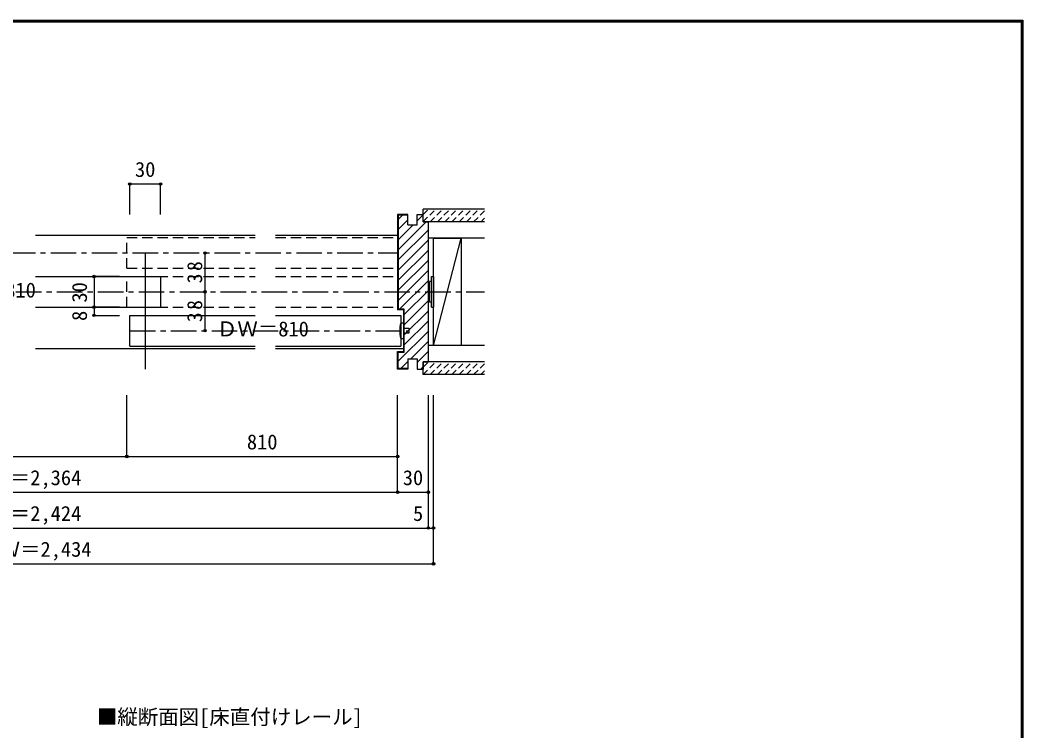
# Model space of a CAD drawing. Units: millimetres at full size, sheet at 1:5. Extents: x -973 to 977, y -718 to 696.
# Drawn here: x -3 to 977, y 0 to 696 of the extents above; entities that cross this region are included whole.
import ezdxf
from ezdxf.enums import TextEntityAlignment as Align

# ---------------------------------------------------------------- set-up
doc = ezdxf.new("R2010")
doc.units = ezdxf.units.MM
doc.header["$LTSCALE"] = 5
doc.header["$PDMODE"] = 32
doc.header["$PDSIZE"] = 2.5
for name, pattern in [('CHAIN1', [8, 5, -1, 1, -1]), ('DASHED1', [1.8, 1.2, -0.6]), ('DASHED2', [3, 2, -1])]:
    doc.linetypes.add(name, pattern=pattern)
for name, color, linetype in [('0-1_通り芯', 4, 'CHAIN1'), ('0-2_柱', 7, 'Continuous'), ('0-3_仕上げ', 2, 'Continuous'), ('0-4_枠', 3, 'Continuous'), ('0-6_扉', 6, 'Continuous'), ('0-7_金物', 7, 'Continuous'), ('0-A_文字', 7, 'Continuous'), ('0-B_寸法', 7, 'Continuous'), ('0-C_ハッチ', 4, 'Continuous'), ('F-1_枠', 6, 'Continuous')]:
    doc.layers.add(name, color=color, linetype=linetype)
doc.styles.add('ＭＳ ゴシック', font='')
doc.styles.get('ＭＳ ゴシック').set_extended_font_data('MS Gothic')

msp = doc.modelspace()

# ---------------------------------------------------------------- linework, layer by layer
at = {"layer": '0-1_通り芯'}
msp.add_line((-447.378, 430), (450.591, 430), dxfattribs=at)
at = {"layer": '0-2_柱'}
for p, q in [((400.622, 482.5), (427.622, 482.5)), ((400.622, 377.5), (427.622, 482.5)), ((427.622, 482.5), (427.622, 377.5))]:
    msp.add_line(p, q, dxfattribs=at)
msp.add_lwpolyline([(427.622, 377.5), (400.622, 377.5), (400.622, 482.5)], dxfattribs=at)
at = {"layer": '0-3_仕上げ'}
for p, q in [((450.622, 511), (390.622, 511)), ((390.622, 498.5), (390.622, 511)), ((450.622, 498.5), (390.622, 498.5)), ((395.622, 482.5), (395.622, 498.5)), ((450.622, 482.5), (395.622, 482.5)), ((395.622, 361.5), (395.622, 377.5)), ((450.622, 377.5), (395.622, 377.5)), ((450.622, 361.5), (390.622, 361.5)), ((390.622, 349), (390.622, 361.5)), ((450.622, 349), (390.622, 349))]:
    msp.add_line(p, q, dxfattribs=at)
at = {"layer": '0-4_枠'}
for p, q in [((365.622, 505.5), (365.622, 412.5)), ((375.622, 505.5), (365.622, 505.5)), ((366.122, 505), (366.122, 413)), ((375.622, 505), (366.122, 505)), ((375.622, 495.5), (375.622, 505.5)), ((384.622, 505.5), (390.622, 505.5)), ((384.622, 495.5), (384.622, 505.5)), ((390.622, 498.5), (390.622, 505.5)), ((375.622, 495.5), (384.622, 495.5)), ((390.622, 498.5), (395.622, 498.5)), ((395.622, 361.5), (395.622, 498.5)), ((371.622, 412.5), (365.622, 412.5)), ((372.122, 413), (366.122, 413)), ((371.622, 371.5), (371.622, 412.5)), ((372.122, 371), (372.122, 413)), ((365.622, 371.5), (371.622, 371.5)), ((365.622, 354.5), (365.622, 371.5)), ((366.122, 371), (372.122, 371)), ((366.122, 355), (366.122, 371)), ((375.622, 364.5), (375.622, 354.5)), ((375.622, 364.5), (384.622, 364.5)), ((384.622, 364.5), (384.622, 354.5)), ((375.622, 354.5), (365.622, 354.5)), ((375.622, 355), (366.122, 355)), ((384.622, 354.5), (390.622, 354.5)), ((390.622, 361.5), (395.622, 361.5)), ((390.622, 361.5), (390.622, 354.5))]:
    msp.add_line(p, q, dxfattribs=at)
at = {"layer": '0-4_枠', "color": 4}
for p, q in [((11.622, 485.5), (226.289, 485.5)), ((246.289, 485.5), (365.622, 485.5)), ((11.622, 374.5), (226.289, 374.5)), ((246.289, 374.5), (371.622, 374.5))]:
    msp.add_line(p, q, dxfattribs=at)
at = {"layer": '0-6_扉', "color": 2, "linetype": 'DASHED2'}
for p, q in [((100.955, 453), (100.955, 483)), ((100.955, 483), (226.289, 483)), ((246.289, 483), (365.622, 483)), ((365.622, 483), (365.622, 453)), ((100.955, 453), (226.289, 453)), ((246.289, 453), (365.622, 453)), ((100.955, 415), (100.955, 445)), ((100.955, 445), (226.289, 445)), ((246.289, 445), (365.622, 445)), ((365.622, 445), (365.622, 415)), ((100.955, 415), (226.289, 415)), ((246.289, 415), (365.622, 415))]:
    msp.add_line(p, q, dxfattribs=at)
at = {"layer": '0-6_扉', "color": 3}
msp.add_line((118.955, 467.5), (118.955, 354.5), dxfattribs=at)
at = {"layer": '0-6_扉'}
for p, q in [((11.622, 445), (133.955, 445)), ((133.955, 445), (133.955, 415)), ((11.622, 415), (133.955, 415)), ((103.955, 377), (103.955, 407)), ((103.955, 407), (226.289, 407)), ((246.289, 407), (368.622, 407)), ((368.622, 407), (368.622, 377)), ((103.955, 377), (226.289, 377)), ((246.289, 377), (368.622, 377))]:
    msp.add_line(p, q, dxfattribs=at)
at = {"layer": '0-7_金物'}
for p, q in [((398.622, 415), (398.622, 445)), ((398.622, 445), (400.622, 445)), ((400.622, 445), (400.622, 415)), ((396.622, 439), (395.622, 439)), ((398.622, 440), (396.622, 440)), ((396.622, 420), (396.622, 440)), ((396.622, 421), (395.622, 421)), ((398.622, 420), (396.622, 420)), ((398.622, 415), (400.622, 415)), ((371.622, 399.5), (368.622, 399.5)), ((371.622, 384.5), (371.622, 399.5)), ((371.622, 394.5), (376.622, 394.5)), ((376.622, 394.5), (376.622, 389.5)), ((368.622, 384.5), (371.622, 384.5)), ((376.622, 389.5), (371.622, 389.5))]:
    msp.add_line(p, q, dxfattribs=at)
msp.add_arc((396.247, 392), 28.625, 164.81071, 195.18929, dxfattribs=at)
at = {"layer": '0-B_寸法', "color": 4}
for p, q in [((103.955, 535.5), (133.955, 535.5)), ((103.955, 505.5), (103.955, 535.5)), ((133.955, 505.5), (133.955, 535.5)), ((177.332, 468), (177.332, 430)), ((68.909, 445), (68.909, 407)), ((93.955, 445), (68.909, 445)), ((177.332, 430), (177.332, 392)), ((93.955, 415), (68.909, 415)), ((68.909, 407), (93.955, 407)), ((100.955, 269), (100.955, 329)), ((365.622, 234), (365.622, 329)), ((395.622, 199), (395.622, 329)), ((400.622, 164), (400.622, 329)), ((-362.378, 269), (100.955, 269)), ((100.955, 269), (365.622, 269)), ((-362.378, 234), (365.622, 234)), ((365.622, 234), (395.622, 234)), ((-392.378, 199), (395.622, 199)), ((395.622, 199), (400.622, 199)), ((-397.378, 164), (400.622, 164))]:
    msp.add_line(p, q, dxfattribs=at)
at = {"layer": '0-B_寸法', "color": 4, "linetype": 'CHAIN1'}
for p, q in [((-373.378, 468), (365.622, 468)), ((103.955, 392), (376.622, 392))]:
    msp.add_line(p, q, dxfattribs=at)
at = {"layer": '0-B_寸法'}
for p in [(103.955, 535.5), (133.955, 535.5), (177.332, 468), (68.909, 445), (177.332, 430), (68.909, 415), (68.909, 407), (177.332, 392), (100.955, 269), (365.622, 269), (365.622, 234), (395.622, 234), (395.622, 199), (400.622, 199), (400.622, 164)]:
    msp.add_point(p, dxfattribs=at)
at = {"layer": '0-C_ハッチ', "linetype": 'DASHED1'}
for p, q in [((390.622, 498.718), (402.904, 511)), ((390.622, 505.789), (395.833, 511)), ((397.475, 498.5), (409.975, 511)), ((404.546, 498.5), (417.046, 511)), ((411.617, 498.5), (424.117, 511)), ((418.688, 498.5), (431.188, 511)), ((425.759, 498.5), (438.259, 511)), ((432.831, 498.5), (445.331, 511)), ((439.902, 498.5), (450.622, 509.22)), ((447.973, 499.5), (450.622, 502.149)), ((390.622, 349.218), (402.904, 361.5)), ((390.622, 356.289), (395.833, 361.5)), ((397.475, 349), (409.975, 361.5)), ((404.546, 349), (417.046, 361.5)), ((411.617, 349), (424.117, 361.5)), ((418.688, 349), (431.188, 361.5)), ((425.759, 349), (438.259, 361.5)), ((432.831, 349), (445.331, 361.5)), ((439.902, 349), (450.622, 359.72)), ((446.973, 349), (450.622, 352.649))]:
    msp.add_line(p, q, dxfattribs=at)
at = {"layer": '0-C_ハッチ'}
for p, q in [((370.358, 505), (366.122, 500.764)), ((375.622, 500.364), (366.122, 490.864)), ((390.622, 505.465), (384.622, 499.465)), ((393.557, 498.5), (366.122, 471.065)), ((380.657, 495.5), (366.122, 480.965)), ((395.622, 490.666), (366.122, 461.166)), ((395.622, 480.766), (366.122, 451.266)), ((395.622, 470.867), (366.122, 441.367)), ((395.622, 460.967), (366.122, 431.467)), ((395.622, 451.068), (366.122, 421.568)), ((395.622, 441.168), (367.454, 413)), ((395.622, 431.269), (372.122, 407.769)), ((395.622, 421.369), (372.122, 397.869)), ((395.622, 411.47), (372.122, 387.97)), ((395.622, 401.57), (372.122, 378.07)), ((395.622, 391.671), (366.122, 362.171)), ((395.622, 381.771), (378.351, 364.5)), ((395.622, 371.872), (384.622, 360.872)), ((375.622, 361.771), (368.851, 355)), ((390.622, 356.972), (388.15, 354.5))]:
    msp.add_line(p, q, dxfattribs=at)
at = {"layer": 'F-1_枠'}
for p, q in [((-973.347, 695.833), (976.653, 695.833)), ((974.986, 695.833), (974.986, -700.833)), ((975.82, 695.833), (975.82, -700.833)), ((976.653, 695.833), (976.653, -700.833)), ((-973.347, 695), (976.653, 695)), ((-973.347, 694.167), (976.653, 694.167))]:
    msp.add_line(p, q, dxfattribs=at)

# ---------------------------------------------------------------- texts
at = {"layer": '0-A_文字', "style": 'ＭＳ ゴシック'}
msp.add_text('■縦断面図[床直付けレール]', height=14.66, dxfattribs=at).set_placement((71.653, 2.5), align=Align.BOTTOM_LEFT)
at = {"layer": '0-B_寸法', "style": 'ＭＳ ゴシック'}
for s, p in [('30', (108.955, 538)), ('ＤＷ＝810', (-77.819, 420)), ('ＤＷ＝810', (188.947, 382)), ('810', (218.289, 271.5)), ('枠内＝2,364', (-53.378, 236.5)), ('30', (370.622, 236.5)), ('枠外＝2,424', (-53.378, 201.5)), ('5', (380.622, 201.5)), ('ＲＯＷ＝2,434', (-63.378, 166.5))]:
    msp.add_text(s, height=14.66, dxfattribs=at).set_placement(p, align=Align.BOTTOM_LEFT)
for s, p in [('30', (66.409, 419.5)), ('8', (66.409, 401.5))]:
    msp.add_text(s, height=14.66, rotation=90, dxfattribs=at).set_placement(p, align=Align.BOTTOM_LEFT)
at = {"layer": '0-B_寸法', "char_height": 14.66, "attachment_point": 7, "rotation": 90, "style": 'ＭＳ ゴシック'}
for insert in [(174.832, 438.375), (174.832, 400.375)]:
    msp.add_mtext('\\T1.27;\\W0.95;38', dxfattribs=dict(at, insert=insert))

doc.saveas('drawing.dxf')
